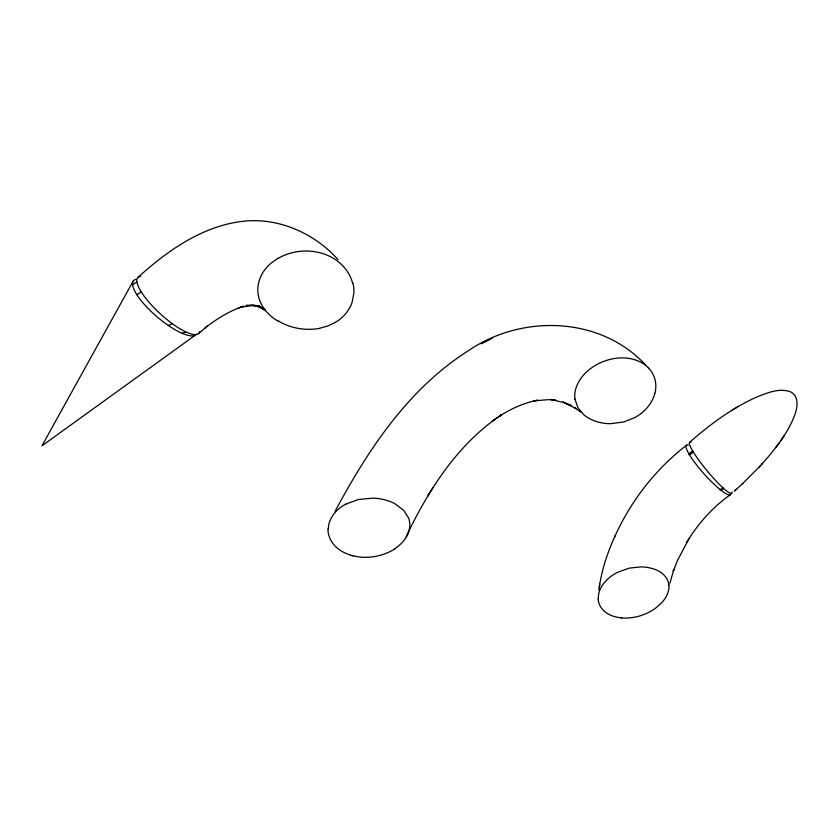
<?xml version="1.0" encoding="UTF-8"?>
<svg xmlns="http://www.w3.org/2000/svg" width="839" height="839" viewBox="0 0 839 839"><rect width="100%" height="100%" fill="white"/><g stroke="black" fill="none" stroke-linecap="round" stroke-linejoin="round"><path stroke-width="1.26" d="M328.227 529.042L328.794 524.585A35.427 26.67 -13.3 0 1 345.836 504.082M598.511 594.903L598.28 598.71M598.899 590.174C601.238 571.191 607.3 552.817 615.27 535.492M599.287 587.426L599.749 584.133M654.881 393.313L655.259 391.687A40.052 30.749 -28.1 0 0 655.679 383.371L655.479 381.776A43.334 33.287 -28 0 0 648.348 367.797M669.91 583.126L673.843 569.461L673.235 571.254L677.545 560.274L689.207 538.302L686.47 542.77L686.994 541.91M614.62 536.908C630.792 501.114 655.511 469.022 686.732 445.11M406.086 536.708C428.488 489.976 457.57 444.02 501.481 414.812L499.635 416.06C511.213 408.666 523.935 402.835 537.495 400.224L533.73 400.895L548.318 399.658L555.47 400.182L551.202 399.479L564.962 402.877L571.579 405.751L562.979 401.996L576.057 408.603L574.369 407.471L580.609 412.043M335.002 511.496C367.797 450.092 407.943 389.296 467.669 351.174C521.166 314.059 600.042 315.957 645.642 365.007M133.139 281.18L41.95 445.813L195.844 334.771M429.096 493.71L427.628 496.08L432.997 487.511M761.434 464.607C774.47 449.966 787.202 434.329 794.407 415.903C797.396 408.373 799.619 396.459 790.789 391.949C779.095 387.492 766.489 393.176 755.624 397.518C731.251 408.635 709.553 424.838 689.49 442.405M688.756 539.058C699.684 521.848 713.653 506.42 730.412 494.706M781.046 440.265L782.326 438.357M782.797 437.654L784.14 435.651M777.711 444.88L779.116 442.992M775.697 447.586L777.029 445.803M742.347 483.883L759.945 466.222M758.917 467.354L762.588 463.348M742.704 483.558L734.419 491.046L737.166 488.613M138.089 277.3C167.632 250.504 202.514 225.932 243.184 221.255C278.821 217.395 314.363 233.2 338.012 259.608M198.371 333.712L207.422 326.077L205.083 327.913C216.756 318.904 229.414 310.881 243.488 306.225L238.328 307.923L252.172 305.165L246.184 305.448L258.978 306.172L252.969 305.029L264.851 309.213L259.083 306.665L264.746 310.115L259.366 306.004L264.956 310.43M394.844 548.696L399.165 545.434A36.79 27.624 -13.8 0 0 405.94 537.694A35.091 26.334 -13.9 0 0 408.593 518.103L403.79 510.385L394.54 503.494A48.001 35.909 -13.3 0 0 387.954 500.747L385.311 499.96A48.4 36.203 -13.3 0 0 373.114 498.135L358.431 499.478L345.867 504.124M501.481 414.812L492.231 421.147L493.762 420.119M132.552 284.83L136.904 281.883M136.82 294.688L141.277 291.909M277.929 258.244L270.63 263.509A43.146 37.556 -8.4 0 0 263.436 271.731A40.398 35.186 -8.1 0 0 258.884 297.929C261.716 307.976 269.277 316.062 278.16 321.211M732.237 410.114L734.272 408.887M735.111 408.383L737.25 407.072M335.516 322.26L327.934 325.931L319.638 328.269M489.976 339.302L480.999 343.717L492.587 338.033M168.398 325.49L172.247 323.644M182.273 333.324L185.65 331.835M621.584 617.976L620.776 617.892M353.072 555.932L350.471 555.208M574.946 399.06L577.882 407.744L583.839 414.802A48.998 37.786 -28.6 0 0 590.362 419.081A51.378 39.622 -28.7 0 0 610.467 423.695L623.513 422.038L634.357 417.812A36.119 27.687 -28.3 0 0 640.986 413.522M668.903 585.087C668.326 578.197 662.841 572.796 656.759 570.163A44.299 30.026 -23.1 0 0 646.512 567.321L645.642 567.206A43.25 29.323 -23.2 0 0 640.881 566.902L629.344 568.108L617.829 572.167A31.567 21.52 -23.3 0 0 601.311 587.017A33.235 22.643 -23.3 0 0 598.511 594.903M730.863 493.301A33.067 5.873 48.3 0 1 703.554 473.322A33.067 5.873 48.3 0 1 688.326 445.11M620.755 617.703A38.332 26.093 -23.5 0 1 598.113 598.742M621.615 617.913A38.321 26.082 -23.5 0 0 649.05 612.208A35.5 24.132 -23.5 0 0 656.161 607.698L661.006 603.451A31.463 21.342 -23.6 0 0 668.945 585.077M574.904 399.07A35.909 27.708 -27.9 0 1 582.245 376.617L583.462 375.169A38.814 29.91 -28 0 1 590.646 368.541C605.034 357.823 625.988 353.838 642.139 362.941A45.033 34.598 -27.9 0 1 648.369 367.786M654.829 393.313A36.234 27.781 -28.3 0 1 641.027 413.564M350.566 555.061A42.107 31.704 -13.6 0 1 327.944 529.073M394.949 548.79A42.359 31.882 -13.7 0 1 353.167 555.775M196.42 334.184A41.289 12.124 40.5 0 1 153.568 313.734A41.289 12.124 40.5 0 1 136.201 279.324M199.651 331.678A41.321 11.589 42.4 0 1 158.959 312.59A41.321 11.589 42.4 0 1 140.732 276.325M335.537 322.291A39.989 34.735 -9.8 0 0 352.128 302.25L353.911 292.811A45.18 39.255 -9.3 0 0 352.957 283.257M278.034 258.381A50.015 43.408 -8.8 0 1 352.663 283.33M319.659 328.406A55.626 48.672 -9.5 0 1 278.38 320.959M732.059 491.948A33.099 4.677 50.4 0 1 707.057 470.742A33.099 4.677 50.4 0 1 691.074 442.331M692.678 450.994C683.554 457.014 693.811 454.256 692.699 451.025M722.893 487.816C715.856 491.958 725.473 489.85 722.893 487.816"/></g></svg>
